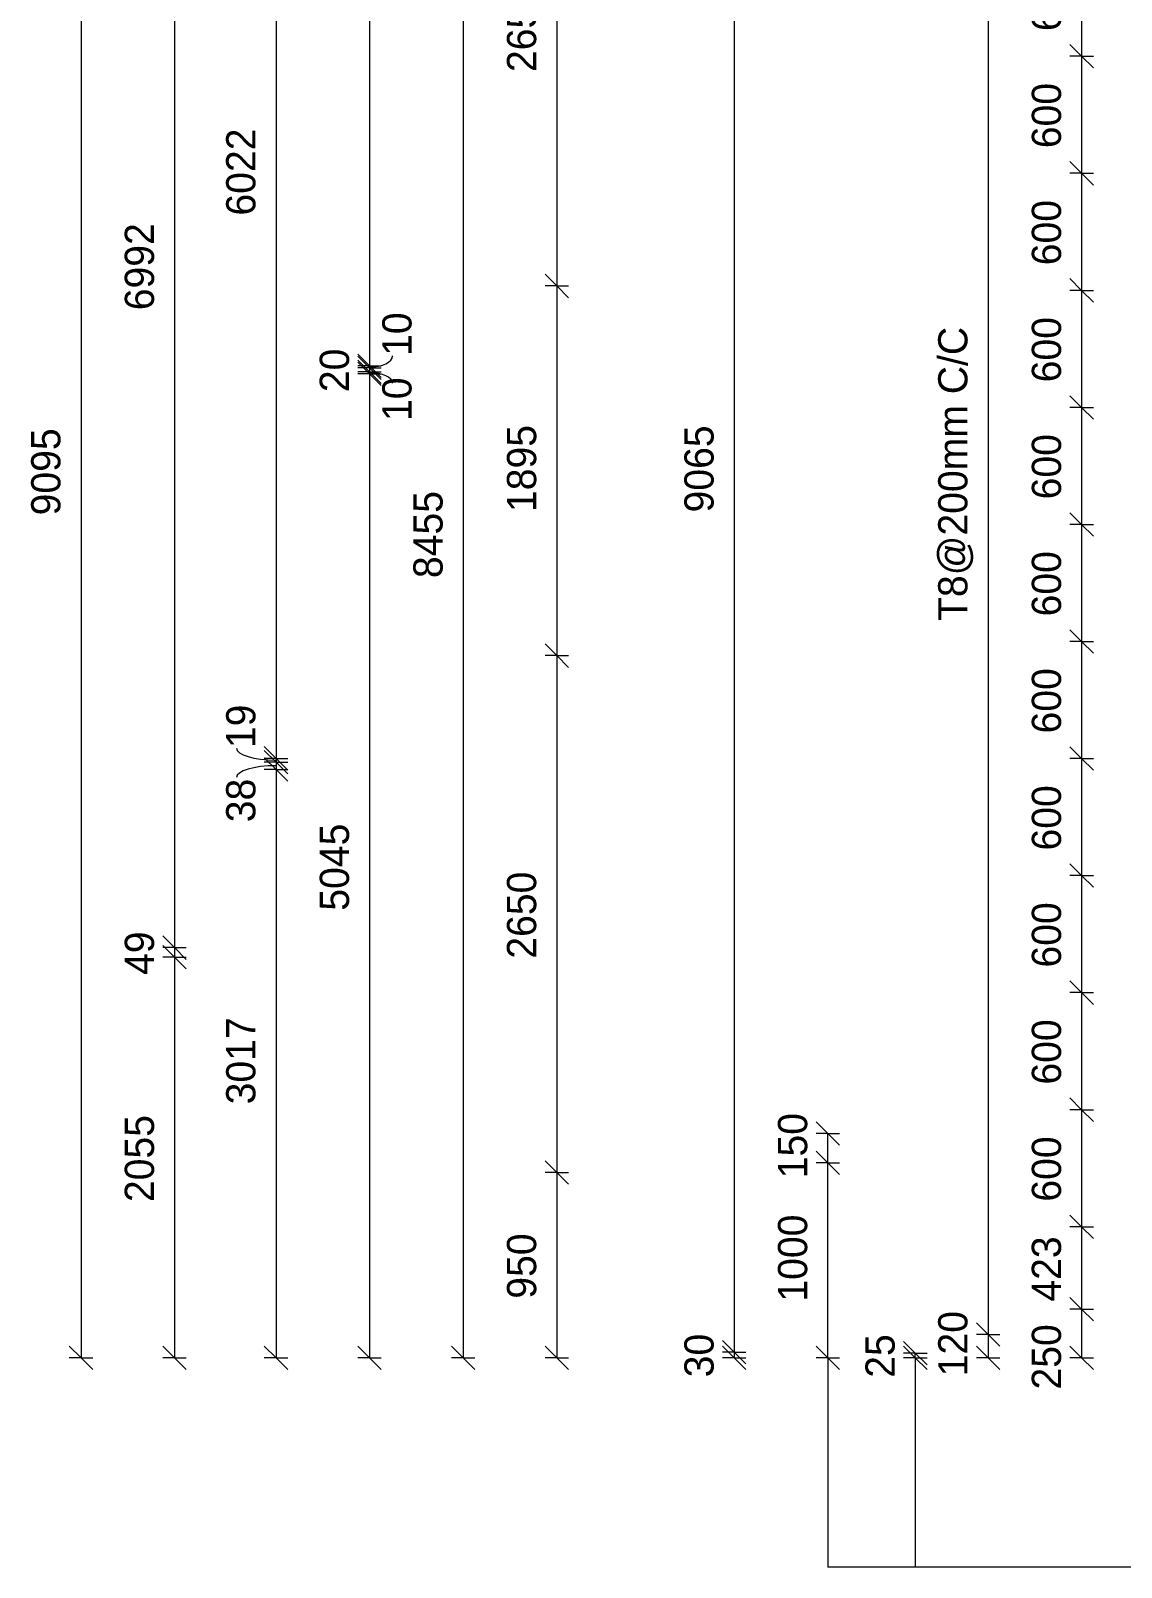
# Model space of a CAD drawing. Header units: millimetres. Extents: x -10644 to 7385, y -2545 to 13312.
# Drawn here: x -10644 to -5051, y -2468 to 5408 of the extents above; entities that cross this region are included whole.
import ezdxf

# ---------------------------------------------------------------- set-up
doc = ezdxf.new("R2010")
doc.units = ezdxf.units.MM
for name, color, linetype, lineweight in [('A-ANNO-DIMS', 211, 'Continuous', 9), ('A-ANNO-DIMS-60', 211, 'Continuous', 9), ('A-DETL-THIN', 151, 'Continuous', 18)]:
    doc.layers.add(name, color=color, linetype=linetype, lineweight=lineweight)
doc.styles.add('Nirmala UI Semilight', font='NirmalaS.ttf', dxfattribs={"height": 150})
doc.dimstyles.new('Arrow_Filled_-_2_5_NI_UI', dxfattribs={"dimscale": 304.8, "dimtxt": 157.104592, "dimasz": 0.393701, "dimexe": 0.19685, "dimexo": 0.0625, "dimgap": 0.19685, "dimtad": 1, "dimdec": 4, "dimzin": 0, "dimdsep": 46, "dimtxsty": 'Nirmala UI Semilight', "dimblk1": 'OBLIQUE', "dimblk2": 'OBLIQUE', "dimsah": 1, "dimcen": 0.09, "dimazin": 0, "dimtfac": 1, "dimtdec": 4, "dimtix": 1, "dimtmove": 0, "dimatfit": 3, "dimfxl": 0.19685, "dimfxlon": 1, "dimtvp": 1, "dimtolj": 1, "dimtzin": 0, "dimarcsym": 2})
doc.dimstyles.new('Arrow_Filled_-_2_5_NI_UI_1', dxfattribs={"dimscale": 304.8, "dimtxt": 157.104592, "dimasz": 0.393701, "dimexe": 0.19685, "dimexo": 0.0625, "dimgap": 0.19685, "dimtad": 1, "dimdec": 4, "dimzin": 0, "dimdsep": 46, "dimtxsty": 'Nirmala UI Semilight', "dimblk1": 'OBLIQUE', "dimblk2": 'OBLIQUE', "dimsah": 1, "dimcen": 0.09, "dimazin": 0, "dimtfac": 1, "dimtdec": 4, "dimtix": 1, "dimtmove": 2, "dimatfit": 3, "dimfxl": 0.19685, "dimfxlon": 1, "dimtvp": 1, "dimtolj": 1, "dimtzin": 0, "dimarcsym": 2})
doc.dimstyles.new('Arrow_Filled_-_2_5_NI_UI_2', dxfattribs={"dimscale": 304.8, "dimtxt": 157.104592, "dimasz": 0.393701, "dimexe": 0.19685, "dimexo": 0.0625, "dimgap": 0.19685, "dimtad": 1, "dimdec": 4, "dimzin": 0, "dimdsep": 46, "dimtxsty": 'Nirmala UI Semilight', "dimblk1": 'OBLIQUE', "dimblk2": 'OBLIQUE', "dimsah": 1, "dimcen": 0.09, "dimazin": 0, "dimtfac": 1, "dimtdec": 4, "dimtix": 1, "dimtmove": 1, "dimatfit": 3, "dimfxl": 0.19685, "dimfxlon": 1, "dimtvp": 1, "dimtolj": 1, "dimtzin": 0, "dimarcsym": 2})

# ---------------------------------------------------------------- blocks, each defined once
blk = doc.blocks.new('DIMBLOCK8-Elevation Front')
at = {"layer": 'A-ANNO-DIMS-60'}
for p, q in [((-10385.8, 7700), (-10445.8, 7760)), ((-10385.8, 7700), (-10445.8, 7700)), ((-10385.8, 7700), (-10385.8, -1395)), ((-10385.8, 7700), (-10325.8, 7640)), ((-10385.8, 7700), (-10325.8, 7700)), ((-10385.8, -1395), (-10445.8, -1335)), ((-10385.8, -1395), (-10445.8, -1395)), ((-10385.8, -1395), (-10325.8, -1455)), ((-10385.8, -1395), (-10325.8, -1395))]:
    blk.add_line(p, q, dxfattribs=at)
at = {"layer": 'A-ANNO-DIMS-60', "color": 0, "insert": (-10641.5, 2924), "char_height": 150, "width": 548.438, "attachment_point": 1, "rotation": 90, "line_spacing_factor": 1.142579, "style": 'Nirmala UI Semilight'}
blk.add_mtext('9095', dxfattribs=at)
blk = doc.blocks.new('_Oblique')
at = {"color": 0, "linetype": 'ByBlock', "lineweight": -2}
blk.add_line((-0.5, -0.5), (0.5, 0.5), dxfattribs=at)
blk = doc.blocks.new('DIMBLOCK10-Elevation Front')
at = {"layer": 'A-ANNO-DIMS-60'}
for p, q in [((-7945.8, 6750), (-8005.8, 6810)), ((-7945.8, 6750), (-8005.8, 6750)), ((-7945.8, 6750), (-7945.8, 4100)), ((-7945.8, 6750), (-7885.8, 6690)), ((-7945.8, 6750), (-7885.8, 6750)), ((-7945.8, 4100), (-8005.8, 4160)), ((-7945.8, 4100), (-8005.8, 4100)), ((-7945.8, 4100), (-7885.8, 4040)), ((-7945.8, 4100), (-7885.8, 4100))]:
    blk.add_line(p, q, dxfattribs=at)
at = {"layer": 'A-ANNO-DIMS-60', "color": 0, "insert": (-8201.5, 5196.5), "char_height": 150, "width": 548.438, "attachment_point": 1, "rotation": 90, "line_spacing_factor": 1.142579, "style": 'Nirmala UI Semilight'}
blk.add_mtext('2650', dxfattribs=at)
blk = doc.blocks.new('DIMBLOCK11-Elevation Front')
at = {"layer": 'A-ANNO-DIMS-60'}
for p, q in [((-7945.8, 4100), (-8005.8, 4160)), ((-7945.8, 4100), (-8005.8, 4100)), ((-7945.8, 4100), (-7945.8, 2205)), ((-7945.8, 4100), (-7885.8, 4040)), ((-7945.8, 4100), (-7885.8, 4100)), ((-7945.8, 2205), (-8005.8, 2265)), ((-7945.8, 2205), (-8005.8, 2205)), ((-7945.8, 2205), (-7885.8, 2145)), ((-7945.8, 2205), (-7885.8, 2205))]:
    blk.add_line(p, q, dxfattribs=at)
at = {"layer": 'A-ANNO-DIMS-60', "color": 0, "insert": (-8201.5, 2941.1), "char_height": 150, "width": 507.305, "attachment_point": 1, "rotation": 90, "line_spacing_factor": 1.142579, "style": 'Nirmala UI Semilight'}
blk.add_mtext('1895', dxfattribs=at)
blk = doc.blocks.new('DIMBLOCK12-Elevation Front')
at = {"layer": 'A-ANNO-DIMS-60'}
for p, q in [((-7945.8, 2205), (-8005.8, 2265)), ((-7945.8, 2205), (-8005.8, 2205)), ((-7945.8, 2205), (-7945.8, -445)), ((-7945.8, 2205), (-7885.8, 2145)), ((-7945.8, 2205), (-7885.8, 2205)), ((-7945.8, -445), (-8005.8, -385)), ((-7945.8, -445), (-8005.8, -445)), ((-7945.8, -445), (-7885.8, -505)), ((-7945.8, -445), (-7885.8, -445))]:
    blk.add_line(p, q, dxfattribs=at)
at = {"layer": 'A-ANNO-DIMS-60', "color": 0, "insert": (-8201.5, 651.5), "char_height": 150, "width": 548.438, "attachment_point": 1, "rotation": 90, "line_spacing_factor": 1.142579, "style": 'Nirmala UI Semilight'}
blk.add_mtext('2650', dxfattribs=at)
blk = doc.blocks.new('DIMBLOCK13-Elevation Front')
at = {"layer": 'A-ANNO-DIMS-60'}
for p, q in [((-7945.8, -445), (-8005.8, -385)), ((-7945.8, -445), (-8005.8, -445)), ((-7945.8, -445), (-7945.8, -1395)), ((-7945.8, -445), (-7885.8, -505)), ((-7945.8, -445), (-7885.8, -445)), ((-7945.8, -1395), (-8005.8, -1335)), ((-7945.8, -1395), (-8005.8, -1395)), ((-7945.8, -1395), (-7885.8, -1455)), ((-7945.8, -1395), (-7885.8, -1395))]:
    blk.add_line(p, q, dxfattribs=at)
at = {"layer": 'A-ANNO-DIMS-60', "color": 0, "insert": (-8201.5, -1091.4), "char_height": 150, "width": 411.328, "attachment_point": 1, "rotation": 90, "line_spacing_factor": 1.142579, "style": 'Nirmala UI Semilight'}
blk.add_mtext('950', dxfattribs=at)
blk = doc.blocks.new('DIMBLOCK16-Elevation Front')
at = {"layer": 'A-ANNO-DIMS-60'}
for p, q in [((-8425.8, 7060), (-8485.8, 7120)), ((-8425.8, 7060), (-8485.8, 7060)), ((-8425.8, 7060), (-8425.8, -1395)), ((-8425.8, 7060), (-8365.8, 7000)), ((-8425.8, 7060), (-8365.8, 7060)), ((-8425.8, -1395), (-8485.8, -1335)), ((-8425.8, -1395), (-8485.8, -1395)), ((-8425.8, -1395), (-8365.8, -1455)), ((-8425.8, -1395), (-8365.8, -1395))]:
    blk.add_line(p, q, dxfattribs=at)
at = {"layer": 'A-ANNO-DIMS-60', "color": 0, "insert": (-8681.5, 2602.6), "char_height": 150, "width": 551.866, "attachment_point": 1, "rotation": 90, "line_spacing_factor": 1.142579, "style": 'Nirmala UI Semilight'}
blk.add_mtext('8455', dxfattribs=at)
blk = doc.blocks.new('DIMBLOCK38-Elevation Front')
at = {"layer": 'A-ANNO-DIMS-60'}
for p, q in [((-5254.4, 5877.5), (-5314.4, 5937.5)), ((-5254.4, 5877.5), (-5314.4, 5877.5)), ((-5254.4, 5877.5), (-5254.4, 5277.5)), ((-5254.4, 5877.5), (-5194.4, 5817.5)), ((-5254.4, 5877.5), (-5194.4, 5877.5)), ((-5254.4, 5277.5), (-5314.4, 5337.5)), ((-5254.4, 5277.5), (-5314.4, 5277.5)), ((-5254.4, 5277.5), (-5194.4, 5217.5)), ((-5254.4, 5277.5), (-5194.4, 5277.5))]:
    blk.add_line(p, q, dxfattribs=at)
at = {"layer": 'A-ANNO-DIMS-60', "color": 0, "insert": (-5510.1, 5406.1), "char_height": 150, "width": 411.328, "attachment_point": 1, "rotation": 90, "line_spacing_factor": 1.142579, "style": 'Nirmala UI Semilight'}
blk.add_mtext('600', dxfattribs=at)
blk = doc.blocks.new('DIMBLOCK39-Elevation Front')
at = {"layer": 'A-ANNO-DIMS-60'}
for p, q in [((-5254.4, 5277.5), (-5314.4, 5337.5)), ((-5254.4, 5277.5), (-5314.4, 5277.5)), ((-5254.4, 5277.5), (-5254.4, 4677.5)), ((-5254.4, 5277.5), (-5194.4, 5217.5)), ((-5254.4, 5277.5), (-5194.4, 5277.5)), ((-5254.4, 4677.5), (-5314.4, 4737.5)), ((-5254.4, 4677.5), (-5314.4, 4677.5)), ((-5254.4, 4677.5), (-5194.4, 4617.5)), ((-5254.4, 4677.5), (-5194.4, 4677.5))]:
    blk.add_line(p, q, dxfattribs=at)
at = {"layer": 'A-ANNO-DIMS-60', "color": 0, "insert": (-5510.1, 4806.1), "char_height": 150, "width": 411.328, "attachment_point": 1, "rotation": 90, "line_spacing_factor": 1.142579, "style": 'Nirmala UI Semilight'}
blk.add_mtext('600', dxfattribs=at)
blk = doc.blocks.new('DIMBLOCK40-Elevation Front')
at = {"layer": 'A-ANNO-DIMS-60'}
for p, q in [((-5254.4, 4677.5), (-5314.4, 4737.5)), ((-5254.4, 4677.5), (-5314.4, 4677.5)), ((-5254.4, 4677.5), (-5254.4, 4077.5)), ((-5254.4, 4677.5), (-5194.4, 4617.5)), ((-5254.4, 4677.5), (-5194.4, 4677.5)), ((-5254.4, 4077.5), (-5314.4, 4137.5)), ((-5254.4, 4077.5), (-5314.4, 4077.5)), ((-5254.4, 4077.5), (-5194.4, 4017.5)), ((-5254.4, 4077.5), (-5194.4, 4077.5))]:
    blk.add_line(p, q, dxfattribs=at)
at = {"layer": 'A-ANNO-DIMS-60', "color": 0, "insert": (-5510.1, 4206.1), "char_height": 150, "width": 411.328, "attachment_point": 1, "rotation": 90, "line_spacing_factor": 1.142579, "style": 'Nirmala UI Semilight'}
blk.add_mtext('600', dxfattribs=at)
blk = doc.blocks.new('DIMBLOCK41-Elevation Front')
at = {"layer": 'A-ANNO-DIMS-60'}
for p, q in [((-5254.4, 4077.5), (-5314.4, 4137.5)), ((-5254.4, 4077.5), (-5314.4, 4077.5)), ((-5254.4, 4077.5), (-5254.4, 3477.5)), ((-5254.4, 4077.5), (-5194.4, 4017.5)), ((-5254.4, 4077.5), (-5194.4, 4077.5)), ((-5254.4, 3477.5), (-5314.4, 3537.5)), ((-5254.4, 3477.5), (-5314.4, 3477.5)), ((-5254.4, 3477.5), (-5194.4, 3417.5)), ((-5254.4, 3477.5), (-5194.4, 3477.5))]:
    blk.add_line(p, q, dxfattribs=at)
at = {"layer": 'A-ANNO-DIMS-60', "color": 0, "insert": (-5510.1, 3606.1), "char_height": 150, "width": 411.328, "attachment_point": 1, "rotation": 90, "line_spacing_factor": 1.142579, "style": 'Nirmala UI Semilight'}
blk.add_mtext('600', dxfattribs=at)
blk = doc.blocks.new('DIMBLOCK42-Elevation Front')
at = {"layer": 'A-ANNO-DIMS-60'}
for p, q in [((-5254.4, 3477.5), (-5314.4, 3537.5)), ((-5254.4, 3477.5), (-5314.4, 3477.5)), ((-5254.4, 3477.5), (-5254.4, 2877.5)), ((-5254.4, 3477.5), (-5194.4, 3417.5)), ((-5254.4, 3477.5), (-5194.4, 3477.5)), ((-5254.4, 2877.5), (-5314.4, 2937.5)), ((-5254.4, 2877.5), (-5314.4, 2877.5)), ((-5254.4, 2877.5), (-5194.4, 2817.5)), ((-5254.4, 2877.5), (-5194.4, 2877.5))]:
    blk.add_line(p, q, dxfattribs=at)
at = {"layer": 'A-ANNO-DIMS-60', "color": 0, "insert": (-5510.1, 3006.1), "char_height": 150, "width": 411.328, "attachment_point": 1, "rotation": 90, "line_spacing_factor": 1.142579, "style": 'Nirmala UI Semilight'}
blk.add_mtext('600', dxfattribs=at)
blk = doc.blocks.new('DIMBLOCK43-Elevation Front')
at = {"layer": 'A-ANNO-DIMS-60'}
for p, q in [((-5254.4, 2877.5), (-5314.4, 2937.5)), ((-5254.4, 2877.5), (-5314.4, 2877.5)), ((-5254.4, 2877.5), (-5254.4, 2277.5)), ((-5254.4, 2877.5), (-5194.4, 2817.5)), ((-5254.4, 2877.5), (-5194.4, 2877.5)), ((-5254.4, 2277.5), (-5314.4, 2337.5)), ((-5254.4, 2277.5), (-5314.4, 2277.5)), ((-5254.4, 2277.5), (-5194.4, 2217.5)), ((-5254.4, 2277.5), (-5194.4, 2277.5))]:
    blk.add_line(p, q, dxfattribs=at)
at = {"layer": 'A-ANNO-DIMS-60', "color": 0, "insert": (-5510.1, 2406.1), "char_height": 150, "width": 411.328, "attachment_point": 1, "rotation": 90, "line_spacing_factor": 1.142579, "style": 'Nirmala UI Semilight'}
blk.add_mtext('600', dxfattribs=at)
blk = doc.blocks.new('DIMBLOCK44-Elevation Front')
at = {"layer": 'A-ANNO-DIMS-60'}
for p, q in [((-5254.4, 2277.5), (-5314.4, 2337.5)), ((-5254.4, 2277.5), (-5314.4, 2277.5)), ((-5254.4, 2277.5), (-5254.4, 1677.5)), ((-5254.4, 2277.5), (-5194.4, 2217.5)), ((-5254.4, 2277.5), (-5194.4, 2277.5)), ((-5254.4, 1677.5), (-5314.4, 1737.5)), ((-5254.4, 1677.5), (-5314.4, 1677.5)), ((-5254.4, 1677.5), (-5194.4, 1617.5)), ((-5254.4, 1677.5), (-5194.4, 1677.5))]:
    blk.add_line(p, q, dxfattribs=at)
at = {"layer": 'A-ANNO-DIMS-60', "color": 0, "insert": (-5510.1, 1806.1), "char_height": 150, "width": 411.328, "attachment_point": 1, "rotation": 90, "line_spacing_factor": 1.142579, "style": 'Nirmala UI Semilight'}
blk.add_mtext('600', dxfattribs=at)
blk = doc.blocks.new('DIMBLOCK45-Elevation Front')
at = {"layer": 'A-ANNO-DIMS-60'}
for p, q in [((-5254.4, 1677.5), (-5314.4, 1737.5)), ((-5254.4, 1677.5), (-5314.4, 1677.5)), ((-5254.4, 1677.5), (-5254.4, 1077.5)), ((-5254.4, 1677.5), (-5194.4, 1617.5)), ((-5254.4, 1677.5), (-5194.4, 1677.5)), ((-5254.4, 1077.5), (-5314.4, 1137.5)), ((-5254.4, 1077.5), (-5314.4, 1077.5)), ((-5254.4, 1077.5), (-5194.4, 1017.5)), ((-5254.4, 1077.5), (-5194.4, 1077.5))]:
    blk.add_line(p, q, dxfattribs=at)
at = {"layer": 'A-ANNO-DIMS-60', "color": 0, "insert": (-5510.1, 1206.1), "char_height": 150, "width": 411.328, "attachment_point": 1, "rotation": 90, "line_spacing_factor": 1.142579, "style": 'Nirmala UI Semilight'}
blk.add_mtext('600', dxfattribs=at)
blk = doc.blocks.new('DIMBLOCK46-Elevation Front')
at = {"layer": 'A-ANNO-DIMS-60'}
for p, q in [((-5254.4, 1077.5), (-5314.4, 1137.5)), ((-5254.4, 1077.5), (-5314.4, 1077.5)), ((-5254.4, 1077.5), (-5254.4, 477.5)), ((-5254.4, 1077.5), (-5194.4, 1017.5)), ((-5254.4, 1077.5), (-5194.4, 1077.5)), ((-5254.4, 477.5), (-5314.4, 537.5)), ((-5254.4, 477.5), (-5314.4, 477.5)), ((-5254.4, 477.5), (-5194.4, 417.5)), ((-5254.4, 477.5), (-5194.4, 477.5))]:
    blk.add_line(p, q, dxfattribs=at)
at = {"layer": 'A-ANNO-DIMS-60', "color": 0, "insert": (-5510.1, 606.1), "char_height": 150, "width": 411.328, "attachment_point": 1, "rotation": 90, "line_spacing_factor": 1.142579, "style": 'Nirmala UI Semilight'}
blk.add_mtext('600', dxfattribs=at)
blk = doc.blocks.new('DIMBLOCK47-Elevation Front')
at = {"layer": 'A-ANNO-DIMS-60'}
for p, q in [((-5254.4, 477.5), (-5314.4, 537.5)), ((-5254.4, 477.5), (-5314.4, 477.5)), ((-5254.4, 477.5), (-5254.4, -122.5)), ((-5254.4, 477.5), (-5194.4, 417.5)), ((-5254.4, 477.5), (-5194.4, 477.5)), ((-5254.4, -122.5), (-5314.4, -62.5)), ((-5254.4, -122.5), (-5314.4, -122.5)), ((-5254.4, -122.5), (-5194.4, -182.5)), ((-5254.4, -122.5), (-5194.4, -122.5))]:
    blk.add_line(p, q, dxfattribs=at)
at = {"layer": 'A-ANNO-DIMS-60', "color": 0, "insert": (-5510.1, 6.1), "char_height": 150, "width": 411.328, "attachment_point": 1, "rotation": 90, "line_spacing_factor": 1.142579, "style": 'Nirmala UI Semilight'}
blk.add_mtext('600', dxfattribs=at)
blk = doc.blocks.new('DIMBLOCK48-Elevation Front')
at = {"layer": 'A-ANNO-DIMS-60'}
for p, q in [((-5254.4, -122.5), (-5314.4, -62.5)), ((-5254.4, -122.5), (-5314.4, -122.5)), ((-5254.4, -122.5), (-5254.4, -722.5)), ((-5254.4, -122.5), (-5194.4, -182.5)), ((-5254.4, -122.5), (-5194.4, -122.5)), ((-5254.4, -722.5), (-5314.4, -662.5)), ((-5254.4, -722.5), (-5314.4, -722.5)), ((-5254.4, -722.5), (-5194.4, -782.5)), ((-5254.4, -722.5), (-5194.4, -722.5))]:
    blk.add_line(p, q, dxfattribs=at)
at = {"layer": 'A-ANNO-DIMS-60', "color": 0, "insert": (-5510.1, -593.9), "char_height": 150, "width": 411.328, "attachment_point": 1, "rotation": 90, "line_spacing_factor": 1.142579, "style": 'Nirmala UI Semilight'}
blk.add_mtext('600', dxfattribs=at)
blk = doc.blocks.new('DIMBLOCK49-Elevation Front')
at = {"layer": 'A-ANNO-DIMS-60'}
for p, q in [((-5254.4, -722.5), (-5314.4, -662.5)), ((-5254.4, -722.5), (-5314.4, -722.5)), ((-5254.4, -722.5), (-5254.4, -1145)), ((-5254.4, -722.5), (-5194.4, -782.5)), ((-5254.4, -722.5), (-5194.4, -722.5)), ((-5254.4, -1145), (-5314.4, -1085)), ((-5254.4, -1145), (-5314.4, -1145)), ((-5254.4, -1145), (-5194.4, -1205)), ((-5254.4, -1145), (-5194.4, -1145))]:
    blk.add_line(p, q, dxfattribs=at)
at = {"layer": 'A-ANNO-DIMS-60', "color": 0, "insert": (-5510.1, -1106.6), "char_height": 150, "width": 414.756, "attachment_point": 1, "rotation": 90, "line_spacing_factor": 1.142579, "style": 'Nirmala UI Semilight'}
blk.add_mtext('423', dxfattribs=at)
blk = doc.blocks.new('DIMBLOCK50-Elevation Front')
at = {"layer": 'A-ANNO-DIMS-60'}
for p, q in [((-5254.4, -1145), (-5314.4, -1085)), ((-5254.4, -1145), (-5314.4, -1145)), ((-5254.4, -1145), (-5254.4, -1395)), ((-5254.4, -1145), (-5194.4, -1205)), ((-5254.4, -1145), (-5194.4, -1145)), ((-5254.4, -1395), (-5314.4, -1335)), ((-5254.4, -1395), (-5314.4, -1395)), ((-5254.4, -1395), (-5194.4, -1455)), ((-5254.4, -1395), (-5194.4, -1395))]:
    blk.add_line(p, q, dxfattribs=at)
at = {"layer": 'A-ANNO-DIMS-60', "color": 0, "insert": (-5510.1, -1557), "char_height": 150, "width": 411.328, "attachment_point": 1, "rotation": 90, "line_spacing_factor": 1.142579, "style": 'Nirmala UI Semilight'}
blk.add_mtext('250', dxfattribs=at)
blk = doc.blocks.new('DIMBLOCK52-Elevation Front')
at = {"layer": 'A-ANNO-DIMS-60'}
for p, q in [((-5734.4, 7580), (-5794.4, 7640)), ((-5734.4, 7580), (-5794.4, 7580)), ((-5734.4, 7580), (-5734.4, -1275)), ((-5734.4, 7580), (-5674.4, 7520)), ((-5734.4, 7580), (-5674.4, 7580)), ((-5734.4, -1275), (-5794.4, -1215)), ((-5734.4, -1275), (-5794.4, -1275)), ((-5734.4, -1275), (-5674.4, -1335)), ((-5734.4, -1275), (-5674.4, -1275))]:
    blk.add_line(p, q, dxfattribs=at)
at = {"layer": 'A-ANNO-DIMS-60', "color": 0, "insert": (-5990.1, 2382.7), "char_height": 150, "width": 1847.55, "attachment_point": 1, "rotation": 90, "line_spacing_factor": 1.142579, "style": 'Nirmala UI Semilight'}
blk.add_mtext('T8@200mm C/C', dxfattribs=at)
blk = doc.blocks.new('DIMBLOCK53-Elevation Front')
at = {"layer": 'A-ANNO-DIMS-60'}
for p, q in [((-5734.4, -1275), (-5794.4, -1215)), ((-5734.4, -1275), (-5794.4, -1275)), ((-5734.4, -1395), (-5794.4, -1335)), ((-5734.4, -1275), (-5734.4, -1395)), ((-5734.4, -1275), (-5674.4, -1335)), ((-5734.4, -1275), (-5674.4, -1275)), ((-5734.4, -1395), (-5794.4, -1395)), ((-5734.4, -1395), (-5674.4, -1455)), ((-5734.4, -1395), (-5674.4, -1395))]:
    blk.add_line(p, q, dxfattribs=at)
at = {"layer": 'A-ANNO-DIMS-60', "color": 0, "insert": (-5990.1, -1489.2), "char_height": 150, "width": 370.196, "attachment_point": 1, "rotation": 90, "line_spacing_factor": 1.142579, "style": 'Nirmala UI Semilight'}
blk.add_mtext('120', dxfattribs=at)
blk = doc.blocks.new('DIMBLOCK57-Elevation Front')
at = {"layer": 'A-ANNO-DIMS-60'}
for p, q in [((-6556, -395), (-6616, -335)), ((-6556, -395), (-6616, -395)), ((-6556, -1395), (-6556, -395)), ((-6556, -395), (-6496, -455)), ((-6556, -395), (-6496, -395)), ((-6556, -1395), (-6616, -1335)), ((-6556, -1395), (-6616, -1395)), ((-6556, -1395), (-6496, -1455)), ((-6556, -1395), (-6496, -1395))]:
    blk.add_line(p, q, dxfattribs=at)
at = {"layer": 'A-ANNO-DIMS-60', "color": 0, "insert": (-6811.7, -1106.4), "char_height": 150, "width": 507.305, "attachment_point": 1, "rotation": 90, "line_spacing_factor": 1.142579, "style": 'Nirmala UI Semilight'}
blk.add_mtext('1000', dxfattribs=at)
blk = doc.blocks.new('DIMBLOCK58-Elevation Front')
at = {"layer": 'A-ANNO-DIMS-60'}
for p, q in [((-6556, -245), (-6616, -185)), ((-6556, -245), (-6616, -245)), ((-6556, -395), (-6556, -245)), ((-6556, -245), (-6496, -305)), ((-6556, -245), (-6496, -245)), ((-6556, -395), (-6616, -335)), ((-6556, -395), (-6616, -395)), ((-6556, -395), (-6496, -455)), ((-6556, -395), (-6496, -395))]:
    blk.add_line(p, q, dxfattribs=at)
at = {"layer": 'A-ANNO-DIMS-60', "color": 0, "insert": (-6811.7, -474.2), "char_height": 150, "width": 370.196, "attachment_point": 1, "rotation": 90, "line_spacing_factor": 1.142579, "style": 'Nirmala UI Semilight'}
blk.add_mtext('150', dxfattribs=at)
blk = doc.blocks.new('DIMBLOCK64-Elevation Front')
at = {"layer": 'A-ANNO-DIMS-60'}
for p, q in [((-6107.4, -1370), (-6167.4, -1310)), ((-6107.4, -1395), (-6167.4, -1335)), ((-6107.4, -1370), (-6167.4, -1370)), ((-6107.4, -1395), (-6167.4, -1395)), ((-6107.4, -1395), (-6107.4, -1370)), ((-6107.4, -1370), (-6047.4, -1430)), ((-6107.4, -1370), (-6047.4, -1370)), ((-6107.4, -1395), (-6047.4, -1455)), ((-6107.4, -1395), (-6047.4, -1395))]:
    blk.add_line(p, q, dxfattribs=at)
at = {"layer": 'A-ANNO-DIMS-60', "color": 0, "insert": (-6363.1, -1496.8), "char_height": 150, "width": 274.219, "attachment_point": 1, "rotation": 90, "line_spacing_factor": 1.142579, "style": 'Nirmala UI Semilight'}
blk.add_mtext('25', dxfattribs=at)
blk = doc.blocks.new('DIMBLOCK66-Elevation Front')
at = {"layer": 'A-ANNO-DIMS-60'}
for p, q in [((-8905.8, 7700), (-8965.8, 7760)), ((-8905.8, 7700), (-8965.8, 7700)), ((-8905.8, 7700), (-8905.8, 3690)), ((-8905.8, 7700), (-8845.8, 7640)), ((-8905.8, 7700), (-8845.8, 7700)), ((-8905.8, 3690), (-8965.8, 3750)), ((-8905.8, 3690), (-8965.8, 3690)), ((-8905.8, 3690), (-8845.8, 3630)), ((-8905.8, 3690), (-8845.8, 3690))]:
    blk.add_line(p, q, dxfattribs=at)
at = {"layer": 'A-ANNO-DIMS-60', "color": 0, "insert": (-9161.5, 5482.2), "char_height": 150, "width": 510.733, "attachment_point": 1, "rotation": 90, "line_spacing_factor": 1.142579, "style": 'Nirmala UI Semilight'}
blk.add_mtext('4010', dxfattribs=at)
blk = doc.blocks.new('DIMBLOCK67-Elevation Front')
at = {"layer": 'A-ANNO-DIMS-60'}
for p, q in [((-8905.8, 3690), (-8965.8, 3750)), ((-8905.8, 3680), (-8965.8, 3740)), ((-8905.8, 3690), (-8965.8, 3690)), ((-8905.8, 3680), (-8965.8, 3680)), ((-8905.8, 3690), (-8905.8, 3680)), ((-8905.8, 3690), (-8845.8, 3630)), ((-8905.8, 3690), (-8845.8, 3690)), ((-8905.8, 3680), (-8845.8, 3620)), ((-8905.8, 3680), (-8845.8, 3680))]:
    blk.add_line(p, q, dxfattribs=at)
blk.add_ellipse((-8905.8, 3741.4), major_axis=(117.7, 0), ratio=0.478959, start_param=4.712389, end_param=6.283185, dxfattribs=at)
at = {"layer": 'A-ANNO-DIMS-60', "color": 0, "insert": (-8840.9, 3741.4), "char_height": 150, "width": 233.086, "attachment_point": 1, "rotation": 90, "line_spacing_factor": 1.142579, "style": 'Nirmala UI Semilight'}
blk.add_mtext('10', dxfattribs=at)
blk = doc.blocks.new('DIMBLOCK68-Elevation Front')
at = {"layer": 'A-ANNO-DIMS-60'}
for p, q in [((-8905.8, 3680), (-8965.8, 3740)), ((-8905.8, 3660), (-8965.8, 3720)), ((-8905.8, 3680), (-8965.8, 3680)), ((-8905.8, 3660), (-8965.8, 3660)), ((-8905.8, 3680), (-8905.8, 3660)), ((-8905.8, 3680), (-8845.8, 3620)), ((-8905.8, 3680), (-8845.8, 3680)), ((-8905.8, 3660), (-8845.8, 3600)), ((-8905.8, 3660), (-8845.8, 3660))]:
    blk.add_line(p, q, dxfattribs=at)
at = {"layer": 'A-ANNO-DIMS-60', "color": 0, "insert": (-9161.5, 3555.7), "char_height": 150, "width": 274.219, "attachment_point": 1, "rotation": 90, "line_spacing_factor": 1.142579, "style": 'Nirmala UI Semilight'}
blk.add_mtext('20', dxfattribs=at)
blk = doc.blocks.new('DIMBLOCK69-Elevation Front')
at = {"layer": 'A-ANNO-DIMS-60'}
for p, q in [((-8905.8, 3660), (-8965.8, 3720)), ((-8905.8, 3650), (-8965.8, 3710)), ((-8905.8, 3660), (-8965.8, 3660)), ((-8905.8, 3650), (-8965.8, 3650)), ((-8905.8, 3660), (-8905.8, 3650)), ((-8905.8, 3660), (-8845.8, 3600)), ((-8905.8, 3660), (-8845.8, 3660)), ((-8905.8, 3650), (-8845.8, 3590)), ((-8905.8, 3650), (-8845.8, 3650))]:
    blk.add_line(p, q, dxfattribs=at)
blk.add_ellipse((-8905.8, 3602.1), major_axis=(117.7, 0), ratio=0.449088, start_param=0, end_param=1.570796, dxfattribs=at)
at = {"layer": 'A-ANNO-DIMS-60', "color": 0, "insert": (-8840.9, 3407.9), "char_height": 150, "width": 233.086, "attachment_point": 1, "rotation": 90, "line_spacing_factor": 1.142579, "style": 'Nirmala UI Semilight'}
blk.add_mtext('10', dxfattribs=at)
blk = doc.blocks.new('DIMBLOCK70-Elevation Front')
at = {"layer": 'A-ANNO-DIMS-60'}
for p, q in [((-8905.8, 3650), (-8965.8, 3710)), ((-8905.8, 3650), (-8965.8, 3650)), ((-8905.8, 3650), (-8905.8, -1395)), ((-8905.8, 3650), (-8845.8, 3590)), ((-8905.8, 3650), (-8845.8, 3650)), ((-8905.8, -1395), (-8965.8, -1335)), ((-8905.8, -1395), (-8965.8, -1395)), ((-8905.8, -1395), (-8845.8, -1455)), ((-8905.8, -1395), (-8845.8, -1395))]:
    blk.add_line(p, q, dxfattribs=at)
at = {"layer": 'A-ANNO-DIMS-60', "color": 0, "insert": (-9161.5, 897.6), "char_height": 150, "width": 551.866, "attachment_point": 1, "rotation": 90, "line_spacing_factor": 1.142579, "style": 'Nirmala UI Semilight'}
blk.add_mtext('5045', dxfattribs=at)
blk = doc.blocks.new('DIMBLOCK87-Elevation Front')
at = {"layer": 'A-ANNO-DIMS-60'}
for p, q in [((-7036, 7700), (-7096, 7760)), ((-7036, 7700), (-7096, 7700)), ((-7036, 7700), (-7036, -1365)), ((-7036, 7700), (-6976, 7640)), ((-7036, 7700), (-6976, 7700)), ((-7036, -1365), (-7096, -1305)), ((-7036, -1365), (-7096, -1365)), ((-7036, -1365), (-6976, -1425)), ((-7036, -1365), (-6976, -1365))]:
    blk.add_line(p, q, dxfattribs=at)
at = {"layer": 'A-ANNO-DIMS-60', "color": 0, "insert": (-7291.7, 2939), "char_height": 150, "width": 548.438, "attachment_point": 1, "rotation": 90, "line_spacing_factor": 1.142579, "style": 'Nirmala UI Semilight'}
blk.add_mtext('9065', dxfattribs=at)
blk = doc.blocks.new('DIMBLOCK88-Elevation Front')
at = {"layer": 'A-ANNO-DIMS-60'}
for p, q in [((-7036, -1365), (-7096, -1305)), ((-7036, -1395), (-7096, -1335)), ((-7036, -1365), (-7096, -1365)), ((-7036, -1395), (-7096, -1395)), ((-7036, -1365), (-7036, -1395)), ((-7036, -1365), (-6976, -1425)), ((-7036, -1365), (-6976, -1365)), ((-7036, -1395), (-6976, -1455)), ((-7036, -1395), (-6976, -1395))]:
    blk.add_line(p, q, dxfattribs=at)
at = {"layer": 'A-ANNO-DIMS-60', "color": 0, "insert": (-7291.7, -1494.3), "char_height": 150, "width": 274.219, "attachment_point": 1, "rotation": 90, "line_spacing_factor": 1.142579, "style": 'Nirmala UI Semilight'}
blk.add_mtext('30', dxfattribs=at)
blk = doc.blocks.new('DIMBLOCK94-Elevation Front')
at = {"layer": 'A-ANNO-DIMS-60'}
for p, q in [((-9385.8, 7700), (-9445.8, 7760)), ((-9385.8, 7700), (-9445.8, 7700)), ((-9385.8, 7700), (-9385.8, 1678.4)), ((-9385.8, 7700), (-9325.8, 7640)), ((-9385.8, 7700), (-9325.8, 7700)), ((-9385.8, 1678.4), (-9445.8, 1738.4)), ((-9385.8, 1678.4), (-9445.8, 1678.4)), ((-9385.8, 1678.4), (-9325.8, 1618.4)), ((-9385.8, 1678.4), (-9325.8, 1678.4))]:
    blk.add_line(p, q, dxfattribs=at)
at = {"layer": 'A-ANNO-DIMS-60', "color": 0, "insert": (-9641.5, 4460.7), "char_height": 150, "width": 548.438, "attachment_point": 1, "rotation": 90, "line_spacing_factor": 1.142579, "style": 'Nirmala UI Semilight'}
blk.add_mtext('6022', dxfattribs=at)
blk = doc.blocks.new('DIMBLOCK95-Elevation Front')
at = {"layer": 'A-ANNO-DIMS-60'}
for p, q in [((-9385.8, 1678.4), (-9445.8, 1738.4)), ((-9385.8, 1659.5), (-9445.8, 1719.5)), ((-9385.8, 1678.4), (-9445.8, 1678.4)), ((-9385.8, 1659.5), (-9445.8, 1659.5)), ((-9385.8, 1678.4), (-9385.8, 1659.5)), ((-9385.8, 1678.4), (-9325.8, 1618.4)), ((-9385.8, 1678.4), (-9325.8, 1678.4)), ((-9385.8, 1659.5), (-9325.8, 1599.5)), ((-9385.8, 1659.5), (-9325.8, 1659.5))]:
    blk.add_line(p, q, dxfattribs=at)
blk.add_ellipse((-9385.8, 1731), major_axis=(-202.8, 0), ratio=0.305497, start_param=0, end_param=1.570796, dxfattribs=at)
at = {"layer": 'A-ANNO-DIMS-60', "color": 0, "insert": (-9641.5, 1731), "char_height": 150, "width": 233.086, "attachment_point": 1, "rotation": 90, "line_spacing_factor": 1.142579, "style": 'Nirmala UI Semilight'}
blk.add_mtext('19', dxfattribs=at)
blk = doc.blocks.new('DIMBLOCK96-Elevation Front')
at = {"layer": 'A-ANNO-DIMS-60'}
for p, q in [((-9385.8, 1659.5), (-9445.8, 1719.5)), ((-9385.8, 1621.8), (-9445.8, 1681.8)), ((-9385.8, 1659.5), (-9445.8, 1659.5)), ((-9385.8, 1659.5), (-9385.8, 1621.8)), ((-9385.8, 1659.5), (-9325.8, 1599.5)), ((-9385.8, 1659.5), (-9325.8, 1659.5)), ((-9385.8, 1621.8), (-9445.8, 1621.8)), ((-9385.8, 1621.8), (-9325.8, 1561.8)), ((-9385.8, 1621.8), (-9325.8, 1621.8))]:
    blk.add_line(p, q, dxfattribs=at)
blk.add_ellipse((-9385.8, 1579.5), major_axis=(-202.8, 0), ratio=0.301723, start_param=4.712389, end_param=6.283185, dxfattribs=at)
at = {"layer": 'A-ANNO-DIMS-60', "color": 0, "insert": (-9641.5, 1350.9), "char_height": 150, "width": 274.219, "attachment_point": 1, "rotation": 90, "line_spacing_factor": 1.142579, "style": 'Nirmala UI Semilight'}
blk.add_mtext('38', dxfattribs=at)
blk = doc.blocks.new('DIMBLOCK97-Elevation Front')
at = {"layer": 'A-ANNO-DIMS-60'}
for p, q in [((-9385.8, 1621.8), (-9445.8, 1681.8)), ((-9385.8, 1621.8), (-9445.8, 1621.8)), ((-9385.8, 1621.8), (-9385.8, -1395)), ((-9385.8, 1621.8), (-9325.8, 1561.8)), ((-9385.8, 1621.8), (-9325.8, 1621.8)), ((-9385.8, -1395), (-9445.8, -1335)), ((-9385.8, -1395), (-9445.8, -1395)), ((-9385.8, -1395), (-9325.8, -1455)), ((-9385.8, -1395), (-9325.8, -1395))]:
    blk.add_line(p, q, dxfattribs=at)
at = {"layer": 'A-ANNO-DIMS-60', "color": 0, "insert": (-9641.5, -95.1), "char_height": 150, "width": 500.45, "attachment_point": 1, "rotation": 90, "line_spacing_factor": 1.142579, "style": 'Nirmala UI Semilight'}
blk.add_mtext('3017', dxfattribs=at)
blk = doc.blocks.new('DIMBLOCK101-Elevation Front')
at = {"layer": 'A-ANNO-DIMS-60'}
for p, q in [((-9905.8, 7700), (-9965.8, 7760)), ((-9905.8, 7700), (-9965.8, 7700)), ((-9905.8, 7700), (-9905.8, 708.1)), ((-9905.8, 7700), (-9845.8, 7640)), ((-9905.8, 7700), (-9845.8, 7700)), ((-9905.8, 708.1), (-9965.8, 768.1)), ((-9905.8, 708.1), (-9965.8, 708.1)), ((-9905.8, 708.1), (-9845.8, 648.1)), ((-9905.8, 708.1), (-9845.8, 708.1))]:
    blk.add_line(p, q, dxfattribs=at)
at = {"layer": 'A-ANNO-DIMS-60', "color": 0, "insert": (-10161.5, 3975.5), "char_height": 150, "width": 548.438, "attachment_point": 1, "rotation": 90, "line_spacing_factor": 1.142579, "style": 'Nirmala UI Semilight'}
blk.add_mtext('6992', dxfattribs=at)
blk = doc.blocks.new('DIMBLOCK102-Elevation Front')
at = {"layer": 'A-ANNO-DIMS-60'}
for p, q in [((-9905.8, 708.1), (-9965.8, 768.1)), ((-9905.8, 659.6), (-9965.8, 719.6)), ((-9905.8, 708.1), (-9965.8, 708.1)), ((-9905.8, 659.6), (-9965.8, 659.6)), ((-9905.8, 708.1), (-9905.8, 659.6)), ((-9905.8, 708.1), (-9845.8, 648.1)), ((-9905.8, 708.1), (-9845.8, 708.1)), ((-9905.8, 659.6), (-9845.8, 599.6)), ((-9905.8, 659.6), (-9845.8, 659.6))]:
    blk.add_line(p, q, dxfattribs=at)
at = {"layer": 'A-ANNO-DIMS-60', "color": 0, "insert": (-10161.5, 568.2), "char_height": 150, "width": 277.647, "attachment_point": 1, "rotation": 90, "line_spacing_factor": 1.142579, "style": 'Nirmala UI Semilight'}
blk.add_mtext('49', dxfattribs=at)
blk = doc.blocks.new('DIMBLOCK103-Elevation Front')
at = {"layer": 'A-ANNO-DIMS-60'}
for p, q in [((-9905.8, 659.6), (-9965.8, 719.6)), ((-9905.8, 659.6), (-9965.8, 659.6)), ((-9905.8, 659.6), (-9905.8, -1395)), ((-9905.8, 659.6), (-9845.8, 599.6)), ((-9905.8, 659.6), (-9845.8, 659.6)), ((-9905.8, -1395), (-9965.8, -1335)), ((-9905.8, -1395), (-9965.8, -1395)), ((-9905.8, -1395), (-9845.8, -1455)), ((-9905.8, -1395), (-9845.8, -1395))]:
    blk.add_line(p, q, dxfattribs=at)
at = {"layer": 'A-ANNO-DIMS-60', "color": 0, "insert": (-10161.5, -596.2), "char_height": 150, "width": 548.438, "attachment_point": 1, "rotation": 90, "line_spacing_factor": 1.142579, "style": 'Nirmala UI Semilight'}
blk.add_mtext('2055', dxfattribs=at)

msp = doc.modelspace()

# ---------------------------------------------------------------- linework, layer by layer
at = {"layer": 'A-DETL-THIN'}
for p, q in [((-6556.01402, -1395), (-6556.01402, -2468.10077)), ((-6107.37439, -1395), (-6107.37439, -2468.10077)), ((-4296.19617, -2468.10077), (-6556.01402, -2468.10077))]:
    msp.add_line(p, q, dxfattribs=at)

# ---------------------------------------------------------------- dimensions: what is measured, and where the dimension line sits
at = {"layer": 'A-ANNO-DIMS'}
for base, p1, p2, override, picture, middle in [((-10385.75874, -1395), (-10325.75874, 7700), (-10325.75874, -1395), {"dimpost": '<>', "dimfxl": 9095}, 'DIMBLOCK8-Elevation Front', (-10523.3215, 3152.5)), ((-9905.75874, 708.12044), (-9845.75874, 7700), (-9845.75874, 708.12044), {"dimpost": '<>', "dimfxl": 6991.879559}, 'DIMBLOCK101-Elevation Front', (-10043.3215, 4204.06022)), ((-9385.75874, 1678.44679), (-9325.75874, 7700), (-9325.75874, 1678.44679), {"dimpost": '<>', "dimfxl": 6021.553214}, 'DIMBLOCK94-Elevation Front', (-9523.3215, 4689.22339)), ((-8905.75874, 3690), (-8845.75874, 7700), (-8845.75874, 3690), {"dimpost": '<>', "dimfxl": 4010}, 'DIMBLOCK66-Elevation Front', (-9043.68761, 5695)), ((-7036.01402, -1365), (-6976.01402, 7700), (-6976.01402, -1365), {"dimpost": '<>', "dimfxl": 9065}, 'DIMBLOCK87-Elevation Front', (-7173.57679, 3167.5)), ((-8425.75874, -1395), (-8365.75874, 7060), (-8365.75874, -1395), {"dimpost": '<>', "dimfxl": 8455}, 'DIMBLOCK16-Elevation Front', (-8563.2692, 2832.5)), ((-7945.75874, 4100), (-7885.75874, 6750), (-7885.75874, 4100), {"dimpost": '<>', "dimfxl": 2650}, 'DIMBLOCK10-Elevation Front', (-8083.3215, 5425)), ((-5254.40766, 5277.5), (-5194.40766, 5877.5), (-5194.40766, 5277.5), {"dimpost": '<>', "dimfxl": 600}, 'DIMBLOCK38-Elevation Front', (-5391.97042, 5577.5)), ((-5254.40766, 4677.5), (-5194.40766, 5277.5), (-5194.40766, 4677.5), {"dimpost": '<>', "dimfxl": 600}, 'DIMBLOCK39-Elevation Front', (-5391.97042, 4977.5)), ((-5254.40766, 4077.5), (-5194.40766, 4677.5), (-5194.40766, 4077.5), {"dimpost": '<>', "dimfxl": 600}, 'DIMBLOCK40-Elevation Front', (-5391.97042, 4377.5)), ((-7945.75874, 2205), (-7885.75874, 4100), (-7885.75874, 2205), {"dimpost": '<>', "dimfxl": 1895}, 'DIMBLOCK11-Elevation Front', (-8083.73991, 3152.5)), ((-5254.40766, 3477.5), (-5194.40766, 4077.5), (-5194.40766, 3477.5), {"dimpost": '<>', "dimfxl": 600}, 'DIMBLOCK41-Elevation Front', (-5391.97042, 3777.5)), ((-8905.75874, 3660), (-8845.75874, 3680), (-8845.75874, 3660), {"dimpost": '<>', "dimfxl": 20}, 'DIMBLOCK68-Elevation Front', (-9043.2692, 3670)), ((-8905.75874, -1395), (-8845.75874, 3650), (-8845.75874, -1395), {"dimpost": '<>', "dimfxl": 5045}, 'DIMBLOCK70-Elevation Front', (-9043.2692, 1127.5)), ((-5254.40766, 2877.5), (-5194.40766, 3477.5), (-5194.40766, 2877.5), {"dimpost": '<>', "dimfxl": 600}, 'DIMBLOCK42-Elevation Front', (-5391.97042, 3177.5)), ((-5254.40766, 2277.5), (-5194.40766, 2877.5), (-5194.40766, 2277.5), {"dimpost": '<>', "dimfxl": 600}, 'DIMBLOCK43-Elevation Front', (-5391.97042, 2577.5)), ((-5254.40766, 1677.5), (-5194.40766, 2277.5), (-5194.40766, 1677.5), {"dimpost": '<>', "dimfxl": 600}, 'DIMBLOCK44-Elevation Front', (-5391.97042, 1977.5)), ((-7945.75874, -445), (-7885.75874, 2205), (-7885.75874, -445), {"dimpost": '<>', "dimfxl": 2650}, 'DIMBLOCK12-Elevation Front', (-8083.3215, 880)), ((-5254.40766, 1077.5), (-5194.40766, 1677.5), (-5194.40766, 1077.5), {"dimpost": '<>', "dimfxl": 600}, 'DIMBLOCK45-Elevation Front', (-5391.97042, 1377.5)), ((-9385.75874, -1395), (-9325.75874, 1621.75052), (-9325.75874, -1395), {"dimpost": '<>', "dimfxl": 3016.750516}, 'DIMBLOCK97-Elevation Front', (-9523.73991, 113.37526)), ((-5254.40766, 477.5), (-5194.40766, 1077.5), (-5194.40766, 477.5), {"dimpost": '<>', "dimfxl": 600}, 'DIMBLOCK46-Elevation Front', (-5391.97042, 777.5)), ((-9905.75874, 659.59764), (-9845.75874, 708.12044), (-9845.75874, 659.59764), {"dimpost": '<>', "dimfxl": 48.522802}, 'DIMBLOCK102-Elevation Front', (-10043.3215, 683.85904)), ((-9905.75874, -1395), (-9845.75874, 659.59764), (-9845.75874, -1395), {"dimpost": '<>', "dimfxl": 2054.597639}, 'DIMBLOCK103-Elevation Front', (-10043.2692, -367.70118)), ((-5254.40766, -122.5), (-5194.40766, 477.5), (-5194.40766, -122.5), {"dimpost": '<>', "dimfxl": 600}, 'DIMBLOCK47-Elevation Front', (-5391.97042, 177.5)), ((-5254.40766, -722.5), (-5194.40766, -122.5), (-5194.40766, -722.5), {"dimpost": '<>', "dimfxl": 600}, 'DIMBLOCK48-Elevation Front', (-5391.97042, -422.5)), ((-6556.01402, -245), (-6496.01402, -395), (-6496.01402, -245), {"dimpost": '<>', "dimfxl": 150}, 'DIMBLOCK58-Elevation Front', (-6693.9429, -320)), ((-7945.75874, -1395), (-7885.75874, -445), (-7885.75874, -1395), {"dimpost": '<>', "dimfxl": 950}, 'DIMBLOCK13-Elevation Front', (-8083.3215, -920)), ((-6556.01402, -395), (-6496.01402, -1395), (-6496.01402, -395), {"dimpost": '<>', "dimfxl": 1000}, 'DIMBLOCK57-Elevation Front', (-6693.9429, -895)), ((-5254.40766, -1145), (-5194.40766, -722.5), (-5194.40766, -1145), {"dimpost": '<>', "dimfxl": 422.5}, 'DIMBLOCK49-Elevation Front', (-5391.97042, -933.75)), ((-5734.40766, -1395), (-5674.40766, -1275), (-5674.40766, -1395), {"dimpost": '<>', "dimfxl": 120}, 'DIMBLOCK53-Elevation Front', (-5872.33653, -1335)), ((-7036.01402, -1395), (-6976.01402, -1365), (-6976.01402, -1395), {"dimpost": '<>', "dimfxl": 30}, 'DIMBLOCK88-Elevation Front', (-7173.57679, -1380)), ((-6107.37439, -1370), (-6047.37439, -1395), (-6047.37439, -1370), {"dimpost": '<>', "dimfxl": 25}, 'DIMBLOCK64-Elevation Front', (-6244.88485, -1382.5))]:
    dim = msp.add_linear_dim(base=base, p1=p1, p2=p2, angle=90, dimstyle='Arrow_Filled_-_2_5_NI_UI', override=override, dxfattribs=at)
    dim.commit()
    dim.dimension.update_dxf_attribs({"geometry": picture, "text_midpoint": middle})
dim = msp.add_linear_dim(base=(-5734.40766, -1275), p1=(-5674.40766, 7580), p2=(-5674.40766, -1275), angle=90, text='T8@200mm C/C', dimstyle='Arrow_Filled_-_2_5_NI_UI', override={"dimpost": '<>', "dimfxl": 8855}, dxfattribs=at)
dim.commit()
dim.dimension.update_dxf_attribs({"geometry": 'DIMBLOCK52-Elevation Front', "text_midpoint": (-5883.11059, 3152.5)})
for base, p1, p2, dimstyle, override, picture, middle in [((-8905.75874, 3680), (-8845.75874, 3690), (-8845.75874, 3680), 'Arrow_Filled_-_2_5_NI_UI_2', {"dimpost": '<>', "dimfxl": 10}, 'DIMBLOCK67-Elevation Front', (-8740.93194, 3857.92013)), ((-8905.75874, 3650), (-8845.75874, 3660), (-8845.75874, 3650), 'Arrow_Filled_-_2_5_NI_UI_2', {"dimpost": '<>', "dimfxl": 10}, 'DIMBLOCK69-Elevation Front', (-8740.93194, 3524.44362)), ((-9385.75874, 1659.54803), (-9325.75874, 1678.44679), (-9325.75874, 1659.54803), 'Arrow_Filled_-_2_5_NI_UI_2', {"dimpost": '<>', "dimfxl": 18.898757}, 'DIMBLOCK95-Elevation Front', (-9541.46189, 1847.50217)), ((-9385.75874, 1621.75052), (-9325.75874, 1659.54803), (-9325.75874, 1621.75052), 'Arrow_Filled_-_2_5_NI_UI_2', {"dimpost": '<>', "dimfxl": 37.797513}, 'DIMBLOCK96-Elevation Front', (-9541.46189, 1488.04678)), ((-5254.40766, -1395), (-5194.40766, -1145), (-5194.40766, -1395), 'Arrow_Filled_-_2_5_NI_UI_1', {"dimpost": '<>', "dimfxl": 250}, 'DIMBLOCK50-Elevation Front', (-5410.11081, -1351.33534))]:
    dim = msp.add_linear_dim(base=base, p1=p1, p2=p2, angle=90, dimstyle=dimstyle, override=override, dxfattribs=at)
    dim.commit()
    dim.dimension.update_dxf_attribs({"geometry": picture, "text_midpoint": middle, "dimtype": 160, "text_rotation": 90})

doc.saveas('drawing.dxf')
